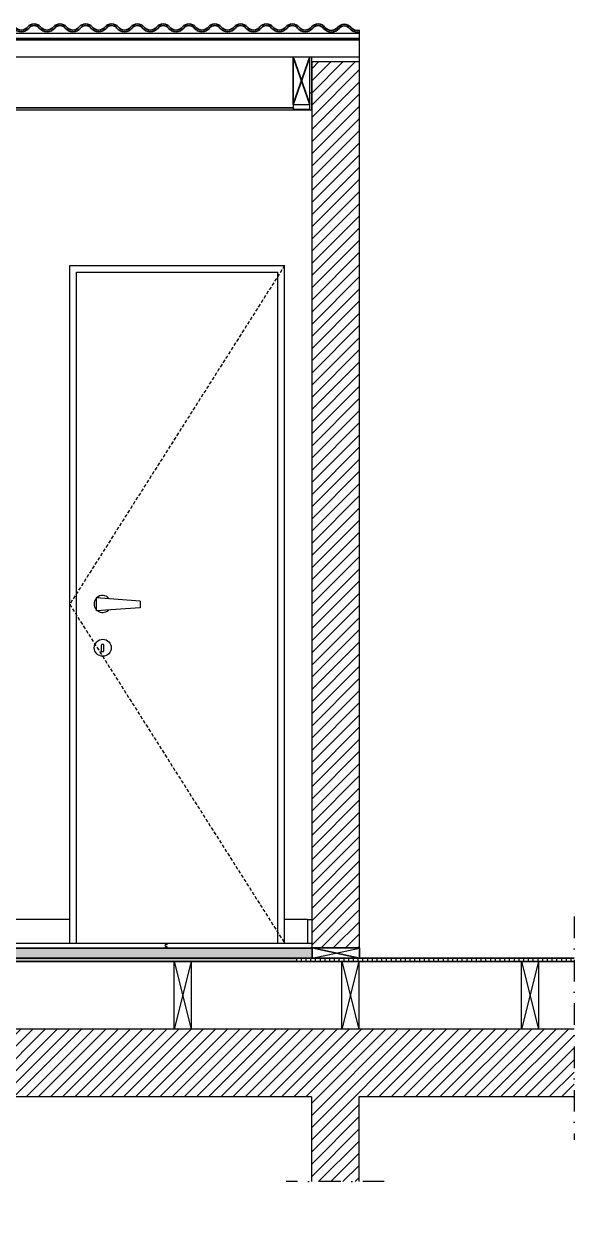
# Model space of a CAD drawing. Header units: millimetres. Extents: x -34406 to 2004, y -1078 to 14557.
# Drawn here: x 1841.1 to 2003.5, y -529.2 to -176.5 of the extents above; entities that cross this region are included whole.
import ezdxf

# ---------------------------------------------------------------- set-up
doc = ezdxf.new("R2010")
doc.units = ezdxf.units.MM
doc.header["$LTSCALE"] = 0.5
doc.linetypes.add('JIS_02_2.0', pattern=[3, 2, -1])
doc.linetypes.add('TRATTOPUNTO', pattern=[25.4, 12.7, -6.35, 0, -6.35])
for name, color, linetype in [('.', 254, 'Continuous'), ('A-DOOR-FULL', 181, 'Continuous'), ('A-SECT-PATT', 254, 'Continuous'), ('interruzione', 200, 'Continuous'), ('LINEE TRATTEGGIATE', 50, 'Continuous'), ('PARQUET', 35, 'Continuous'), ('RETINI', 30, 'Continuous')]:
    doc.layers.add(name, color=color, linetype=linetype)
doc.layers.add('A-SECT-MCUT', color=254, linetype='Continuous', lineweight=35)
pattern_1 = [(0, (1889.4806, -892.1348), (0, 1.397), [1.016, -0.381]), (90, (1889.4806, -892.1348), (-1.397, 9e-17), [1.016, -0.381])]

msp = doc.modelspace()

# ---------------------------------------------------------------- hatches: boundary and pattern name
at = {"layer": '.', "transparency": 33554687}
h = msp.add_hatch(dxfattribs=at)
h.set_pattern_fill('ANSI31', color=256, scale=0.8)
h.paths.add_polyline_path([(1199.21, -201.79), (1199.21, -201.79), (1199.21, -191.79), (1199.21, -187.57), (1185.21, -187.57), (1185.21, -447.79), (1185.21, -449.23), (1199.21, -449.23)])
h.paths.add_polyline_path([(1507.36, -187.57), (1493.19, -187.57), (1493.19, -449.19), (1507.36, -449.19)])
h.paths.add_polyline_path([(1631.98, -187.57), (1617.99, -187.57), (1617.99, -447.79), (1617.99, -449.2), (1631.98, -449.2)])
h.paths.add_polyline_path([(1940.14, -187.57), (1926.14, -187.57), (1926.14, -449.15), (1940.14, -449.15)])
h = msp.add_hatch(dxfattribs=at)
h.set_pattern_fill('ANSI31', color=256, scale=0.8)
h.paths.add_polyline_path([(503.15, -484.06), (454.04, -484.06), (43.54, -484.06), (43.54, -529.2), (64.04, -529.2), (64.04, -504.06), (438.79, -504.06), (438.79, -529.2), (454.04, -529.2), (454.04, -504.06), (503.15, -504.06)])
h.paths.add_polyline_path([(1007.27, -484.06), (596.76, -484.06), (547.66, -484.06), (547.66, -504.06), (596.76, -504.06), (596.76, -529.2), (612.01, -529.2), (612.01, -504.06), (986.76, -504.06), (986.76, -529.2), (1007.27, -529.2)])
h.paths.add_polyline_path([(1507.35, -473.19), (1239.74, -473.19), (1239.74, -473.19), (1234.74, -473.19), (1190.21, -473.19), (1190.21, -473.19), (1185.21, -473.19), (1137.16, -473.19), (1137.16, -473.19), (1132.16, -473.19), (1121.66, -473.19), (1121.66, -493.19), (1185.21, -493.19), (1185.21, -518.19), (1199.22, -518.19), (1199.22, -493.19), (1493.19, -493.19), (1493.19, -518.19), (1507.35, -518.19)])
h.paths.add_polyline_path([(2003.51, -473.15), (1993.02, -473.15), (1993.02, -473.15), (1988.02, -473.15), (1939.97, -473.15), (1939.97, -473.15), (1934.97, -473.15), (1890.43, -473.15), (1890.43, -473.15), (1885.43, -473.15), (1617.99, -473.15), (1617.99, -518.15), (1631.99, -518.15), (1631.99, -493.15), (1925.95, -493.15), (1925.95, -518.15), (1939.97, -518.15), (1939.97, -493.15), (2003.51, -493.15)])
at = {"layer": 'A-SECT-MCUT', "transparency": 33554687}
h = msp.add_hatch(dxfattribs=at)
h.set_pattern_fill('ANSI31', color=256, scale=0.1)
h.set_pattern_definition([(45, (947.48017, -902.038), (-0.2245064, 0.2245064), [])])
h.paths.add_polyline_path([(1703.39, -180.75), (1617.99, -180.75), (1617.99, -181.22), (1703.35, -181.22)])
h.paths.add_polyline_path([(1786.05, -180.75), (1703.39, -180.75), (1703.35, -181.22), (1786.22, -181.22)])
h.paths.add_polyline_path([(1866.88, -180.75), (1786.05, -180.75), (1786.22, -181.22), (1867.19, -181.22)])
h.paths.add_polyline_path([(1940.14, -180.75), (1931.95, -180.75), (1866.88, -180.75), (1867.19, -181.22), (1931.95, -181.22), (1940.14, -181.22)])
at = {"layer": 'A-SECT-PATT', "transparency": 33554687}
h = msp.add_hatch(dxfattribs=at)
h.set_pattern_fill('ANGLE', color=256, scale=0.2)
h.set_pattern_definition(pattern_1)
h.paths.add_polyline_path([(1734.35, -452.15), (1921.21, -452.15), (1921.5, -453.15), (1734.49, -453.15)])
h.paths.add_polyline_path([(1617.99, -452.15), (1734.35, -452.15), (1734.49, -453.15), (1617.99, -453.15)])
h = msp.add_hatch(dxfattribs=at)
h.set_pattern_fill('ANGLE', color=256, scale=0.2)
h.set_pattern_definition(pattern_1)
h.paths.add_polyline_path([(2003.51, -452.15), (2003.51, -453.15), (1921.5, -453.15), (1921.21, -452.15)])
at = {"layer": 'RETINI', "transparency": 33554508}
h = msp.add_hatch(color=256, dxfattribs=at)
h.dxf.hatch_style = 1
h.paths.add_polyline_path([(1631.98, -449.2), (1631.98, -452.15), (1926.11, -452.15), (1926.11, -449.2)])

# ---------------------------------------------------------------- linework, layer by layer
for p, q in [((1617.99, -179.25), (1940.14, -179.25)), ((1940.14, -452.15), (1940.14, -178.3)), ((1618.02, -186.22), (1940.14, -186.22)), ((1925.54, -201.61), (1925.54, -186.22)), ((1926.14, -187.57), (1940.14, -187.57)), ((1926.14, -449.15), (1926.14, -187.57)), ((1925.54, -196.79), (1925.97, -196.79)), ((1920.54, -200.23), (1925.54, -200.23)), ((1631.99, -201.79), (1926.14, -201.79)), ((2003.51, -473.15), (1617.99, -473.15)), ((1925.95, -493.15), (1631.99, -493.15)), ((1925.95, -493.15), (1925.95, -518.15)), ((2003.51, -493.15), (1939.97, -493.15)), ((1939.97, -493.15), (1939.97, -518.15))]:
    msp.add_line(p, q)
for points in [[(1925.97, -186.22), (1925.97, -201.79)], [(1920.54, -200.23), (1920.54, -201.61), (1925.54, -201.61)]]:
    msp.add_lwpolyline(points)
at = {"layer": 'A-DOOR-FULL'}
for p, q in [((1854.59, -247.79), (1918.05, -247.79)), ((1854.59, -447.79), (1854.59, -247.79)), ((1856.56, -249.79), (1916.05, -249.79)), ((1856.56, -447.79), (1856.56, -249.79)), ((1916.05, -447.79), (1916.05, -249.79)), ((1918.05, -447.79), (1918.05, -247.79)), ((1875.44, -346.79), (1862.39, -345.85)), ((1862.39, -345.85), (1862.39, -349.72)), ((1875.44, -348.79), (1862.39, -349.72)), ((1875.44, -346.79), (1875.44, -348.79))]:
    msp.add_line(p, q, dxfattribs=at)
at = {"layer": 'A-DOOR-FULL', "ltscale": 0.5}
msp.add_line((1854.59, -447.79), (1917.86, -447.8), dxfattribs=at)
at = {"layer": 'A-DOOR-FULL'}
msp.add_lwpolyline([(1863.92, -359.87), (1863.92, -361.4, 1), (1864.7, -361.4), (1864.7, -359.9, 0.937392), (1863.92, -359.87, 1)], format="xyb", dxfattribs=at)
msp.add_circle((1864.35, -360.59), 2.5, dxfattribs=at)
for start, end in [(37.6575, 134.1429), (139.5658, 220.4342), (234.4239, 313.7757)]:
    msp.add_arc((1864.29, -347.66), 2.5, start, end, dxfattribs=at)
at = {"layer": 'A-SECT-MCUT'}
for p, q in [((1891.72, -177.38), (1891.34, -177.69)), ((1895.53, -177.38), (1895.92, -177.69)), ((1617.99, -180.75), (1940.14, -180.75)), ((1617.99, -181.22), (1940.14, -181.22)), ((1920.54, -186.22), (1920.54, -200.23)), ((1920.54, -186.22), (1925.54, -200.23)), ((1925.54, -186.22), (1920.54, -200.23)), ((1824.81, -201.22), (1920.57, -201.22)), ((1926.14, -449.15), (1940.14, -452.15)), ((1617.99, -452.15), (2003.51, -452.15)), ((1617.99, -453.15), (2003.51, -453.15))]:
    msp.add_line(p, q, dxfattribs=at)
for points in [[(1926.14, -449.2), (1617.99, -449.2), (1617.99, -452.15)], [(1926.14, -452.15), (1926.14, -449.15), (1940.14, -449.15), (1940.14, -452.15)]]:
    msp.add_lwpolyline(points, dxfattribs=at)
for centre, radius, start, end in [((1840.29, -175.81), 2.97, 219.4241, 320.5759), ((1840.29, -175.81), 2.47, 219.4241, 320.5759), ((1844.1, -178.94), 2.47, 39.4241, 140.5759), ((1844.1, -178.94), 1.97, 39.4241, 140.5759), ((1847.91, -175.81), 2.97, 219.4241, 320.5759), ((1847.91, -175.81), 2.47, 219.4241, 320.5759), ((1851.72, -178.94), 2.47, 39.4241, 140.5759), ((1851.72, -178.94), 1.97, 39.4241, 140.5759), ((1855.53, -175.81), 2.97, 219.4241, 320.5759), ((1855.53, -175.81), 2.47, 219.4241, 320.5759), ((1859.34, -178.94), 2.47, 39.4241, 140.5759), ((1859.34, -178.94), 1.97, 39.4241, 140.5759), ((1863.15, -175.81), 2.97, 219.4241, 320.5759), ((1863.15, -175.81), 2.47, 219.4241, 320.5759), ((1866.96, -178.94), 2.47, 39.4241, 140.5759), ((1866.96, -178.94), 1.97, 39.4241, 140.5759), ((1870.77, -175.81), 2.97, 219.4241, 320.5759), ((1870.77, -175.81), 2.47, 219.4241, 320.5759), ((1874.58, -178.94), 2.47, 39.4241, 140.5759), ((1874.58, -178.94), 1.97, 39.4241, 140.5759), ((1878.39, -175.81), 2.97, 219.4241, 320.5759), ((1878.39, -175.81), 2.47, 219.4241, 320.5759), ((1882.2, -178.94), 2.47, 39.4241, 140.5759), ((1882.2, -178.94), 1.97, 39.4241, 140.5759), ((1886.01, -175.81), 2.97, 219.4241, 320.5759), ((1886.01, -175.81), 2.47, 219.4241, 320.5759), ((1889.82, -178.94), 2.47, 39.4241, 140.5759), ((1889.82, -178.94), 1.97, 39.4241, 140.5759), ((1893.63, -175.81), 2.97, 219.4241, 320.5759), ((1893.63, -175.81), 2.47, 219.4241, 320.5759), ((1897.44, -178.94), 2.47, 39.4241, 140.5759), ((1897.44, -178.94), 1.97, 39.4241, 140.5759), ((1901.25, -175.81), 2.97, 219.4241, 320.5759), ((1901.25, -175.81), 2.47, 219.4241, 320.5759), ((1905.06, -178.94), 2.47, 39.4241, 140.5759), ((1905.06, -178.94), 1.97, 39.4241, 140.5759), ((1908.87, -175.81), 2.97, 219.4241, 320.5759), ((1908.87, -175.81), 2.47, 219.4241, 320.5759), ((1912.68, -178.94), 2.47, 39.4241, 140.5759), ((1912.68, -178.94), 1.97, 39.4241, 140.5759), ((1916.49, -175.81), 2.97, 219.4241, 320.5759), ((1916.49, -175.81), 2.47, 219.4241, 320.5759), ((1920.3, -178.94), 2.47, 39.4241, 140.5759), ((1920.3, -178.94), 1.97, 39.4241, 140.5759), ((1924.11, -175.81), 2.97, 219.4241, 320.5759), ((1924.11, -175.81), 2.47, 219.4241, 320.5759), ((1927.94, -178.99), 2.51, 36.6399, 140.1072), ((1927.94, -178.99), 2.01, 35.9755, 139.9789), ((1931.86, -175.92), 2.97, 219.4241, 320.5759), ((1931.86, -175.92), 2.47, 219.4241, 320.5759), ((1935.67, -179.05), 2.47, 39.4241, 140.5759), ((1935.67, -179.05), 1.97, 39.4241, 140.5759), ((1939.48, -175.92), 2.97, 219.4241, 282.8828), ((1939.48, -175.92), 2.47, 219.4241, 285.5549)]:
    msp.add_arc(centre, radius, start, end, dxfattribs=at)
at = {"layer": 'A-SECT-PATT'}
for p, q in [((1926.14, -452.15), (1940.14, -449.2)), ((1930.64, -449.15), (1940.14, -449.2)), ((1885.43, -453.15), (1890.43, -473.15)), ((1890.43, -453.15), (1885.43, -473.15)), ((1934.97, -453.15), (1939.97, -473.15)), ((1939.97, -453.15), (1934.97, -473.15)), ((1988.02, -453.15), (1993.02, -473.15)), ((1993.02, -453.15), (1988.02, -473.15))]:
    msp.add_line(p, q, dxfattribs=at)
for points in [[(1885.43, -453.15), (1890.43, -453.15), (1890.43, -473.15), (1885.43, -473.15)], [(1934.97, -453.15), (1939.97, -453.15), (1939.97, -473.15), (1934.97, -473.15)], [(1988.02, -453.15), (1993.02, -453.15), (1993.02, -473.15), (1988.02, -473.15)]]:
    msp.add_lwpolyline(points, close=True, dxfattribs=at)
at = {"layer": 'interruzione', "linetype": 'TRATTOPUNTO'}
for p, q in [((2003.51, -439.91), (2003.51, -505.79)), ((1947.45, -518.15), (1918.47, -518.15))]:
    msp.add_line(p, q, dxfattribs=at)
at = {"layer": 'LINEE TRATTEGGIATE', "linetype": 'JIS_02_2.0'}
for p, q in [((1918.05, -247.79), (1854.59, -347.79)), ((1854.59, -347.79), (1918.05, -447.79))]:
    msp.add_line(p, q, dxfattribs=at)
at = {"layer": 'PARQUET'}
for p, q in [((1854.59, -440.8), (1837.99, -440.8)), ((1924.81, -440.8), (1918.05, -440.8)), ((1924.81, -440.8), (1926.14, -440.8)), ((1924.81, -440.8), (1924.81, -447.8)), ((1631.98, -447.79), (1926.14, -447.79)), ((1631.99, -447.79), (1917.86, -447.8)), ((1758.24, -447.79), (1883.24, -447.79)), ((1883.29, -447.78), (1926.14, -447.78)), ((1758.24, -449.19), (1883.24, -449.19)), ((1863.64, -449.18), (1926.14, -449.15)), ((1926.14, -449.15), (1925.89, -449.15))]:
    msp.add_line(p, q, dxfattribs=at)
for points in [[(1883.24, -447.79), (1883.24, -448.19), (1882.92, -448.19, 0.65399), (1882.89, -448.79), (1883.24, -448.79), (1883.24, -449.19)], [(1883.29, -447.78), (1883.29, -448.22), (1883.04, -448.22, 0.996995), (1883.02, -448.73), (1883.29, -448.73), (1883.29, -449.18)]]:
    msp.add_lwpolyline(points, format="xyb", dxfattribs=at)

doc.saveas('drawing.dxf')
